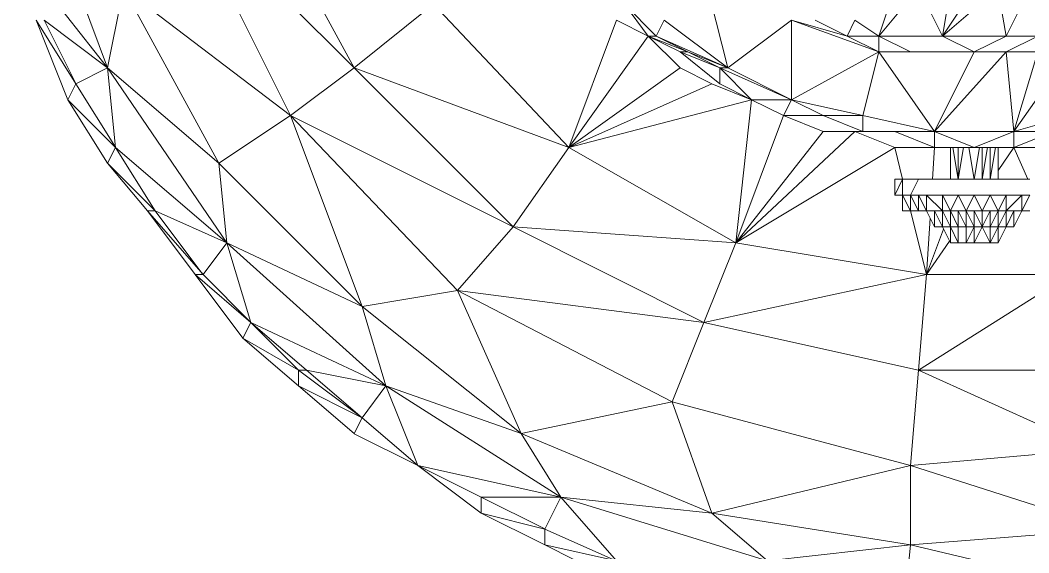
# Model space of a CAD drawing. Header units: millimetres. Extents: x 233224 to 234067, y -13631 to -11613.
# Drawn here: x 233496.36 to 233513.57, y -13600.64 to -13591.56 of the extents above; entities that cross this region are included whole.
import ezdxf

# ---------------------------------------------------------------- set-up
doc = ezdxf.new("R2010")
doc.units = ezdxf.units.MM
doc.header["$MEASUREMENT"] = 0
doc.layers.add('Int - Furniture', color=7, linetype='Continuous')
doc.layers.add('Int - Furniture _Pen_No__4', color=7, linetype='Continuous', lineweight=20, true_color=0x029e21)

# ---------------------------------------------------------------- blocks, each defined once
blk = doc.blocks.new('SAILOR AP1 D20-UZUNKOLLU')
at = {"layer": 'Int - Furniture _Pen_No__4', "linetype": 'Continuous'}
for p, q in [((12909.3, -923.84), (12914.72, -904.84)), ((12838.76, -941.47), (12841.46, -907.56)), ((12852.32, -941.47), (12841.46, -907.56)), ((12852.32, -941.47), (12855.03, -910.27)), ((12868.59, -940.12), (12855.03, -910.27)), ((12868.59, -940.12), (12868.59, -911.63)), ((12884.87, -914.34), (12868.59, -940.12)), ((12884.87, -938.76), (12884.87, -914.34)), ((12909.3, -923.84), (12922.86, -914.34)), ((12906.58, -923.84), (12906.58, -917.05)), ((12906.58, -923.84), (12909.3, -917.05)), ((12909.3, -923.84), (12909.3, -917.05)), ((12838.76, -941.47), (12833.32, -918.41)), ((12922.86, -919.77), (12909.3, -923.84)), ((12922.86, -919.77), (12922.86, -925.19)), ((12922.86, -925.19), (12925.58, -919.77)), ((12925.58, -919.77), (12925.58, -925.19)), ((12895.73, -922.48), (12893.02, -923.84)), ((12895.73, -922.48), (12895.73, -921.12)), ((12898.44, -921.12), (12895.73, -922.48)), ((12898.44, -922.48), (12895.73, -922.48)), ((12895.73, -925.19), (12895.73, -922.48)), ((12898.44, -922.48), (12895.73, -925.19)), ((12898.44, -922.48), (12898.44, -921.12)), ((12898.44, -923.84), (12898.44, -922.48)), ((12901.16, -921.12), (12901.16, -922.48)), ((12906.58, -923.84), (12901.16, -921.46)), ((12901.16, -923.84), (12901.16, -922.48)), ((12925.58, -925.19), (12933.71, -921.12)), ((12895.73, -923.84), (12893.02, -923.84)), ((12893.02, -925.19), (12893.02, -923.84)), ((12895.73, -923.84), (12893.02, -925.19)), ((12898.44, -925.19), (12898.44, -923.84)), ((12901.16, -925.19), (12901.16, -923.84)), ((12906.58, -923.84), (12902.64, -926.55)), ((12909.3, -923.84), (12906.58, -923.84)), ((12906.58, -923.84), (12906.58, -930.62)), ((12906.58, -930.62), (12909.3, -923.84)), ((12922.86, -925.19), (12909.3, -923.84)), ((12909.3, -937.4), (12909.3, -923.84)), ((12893.02, -925.19), (12890.3, -926.55)), ((12895.73, -925.19), (12893.02, -925.19)), ((12893.02, -926.55), (12893.02, -925.19)), ((12895.73, -925.19), (12893.02, -926.55)), ((12898.44, -925.19), (12895.73, -925.19)), ((12895.73, -926.55), (12895.73, -925.19)), ((12898.44, -925.19), (12895.73, -926.55)), ((12898.44, -926.55), (12898.44, -925.19)), ((12901.16, -926.55), (12901.16, -925.19)), ((12909.3, -937.4), (12922.86, -925.19)), ((12925.58, -925.19), (12922.86, -930.62)), ((12922.86, -930.62), (12922.86, -925.19)), ((12933.71, -926.55), (12925.58, -925.19)), ((12925.58, -936.05), (12925.58, -925.19)), ((12893.02, -926.55), (12890.3, -926.55)), ((12890.3, -926.55), (12890.3, -927.91)), ((12890.3, -927.91), (12893.02, -926.55)), ((12895.73, -926.55), (12893.02, -926.55)), ((12893.02, -927.91), (12893.02, -926.55)), ((12895.73, -926.55), (12893.02, -927.91)), ((12898.44, -927.91), (12895.73, -926.55)), ((12895.73, -929.26), (12895.73, -926.55)), ((12898.44, -927.91), (12898.44, -926.55)), ((12906.58, -926.55), (12901.16, -926.55)), ((12901.16, -927.91), (12901.16, -926.55)), ((12906.58, -927), (12901.16, -927.91)), ((12925.58, -936.05), (12933.71, -926.55)), ((12893.02, -927.91), (12890.3, -927.91)), ((12893.02, -929.26), (12890.3, -927.91)), ((12890.3, -930.62), (12890.3, -927.91)), ((12893.02, -929.26), (12890.3, -930.62)), ((12895.73, -927.91), (12893.02, -927.91)), ((12893.02, -929.26), (12893.02, -927.91)), ((12893.02, -929.26), (12895.73, -927.91)), ((12895.73, -929.26), (12893.02, -929.26)), ((12895.73, -930.62), (12893.02, -929.26)), ((12893.02, -929.26), (12893.02, -930.62)), ((12898.44, -927.91), (12895.73, -929.26)), ((12895.73, -929.26), (12895.73, -931.98)), ((12895.73, -929.26), (12898.44, -930.62)), ((12898.44, -929.26), (12898.44, -927.91)), ((12898.44, -930.62), (12898.44, -929.26)), ((12906.58, -927.91), (12901.16, -927.91)), ((12901.16, -927.91), (12901.16, -929.26)), ((12906.58, -928.36), (12901.16, -929.26)), ((12906.58, -929.26), (12901.16, -929.26)), ((12901.16, -929.26), (12901.16, -930.62)), ((12893.02, -930.62), (12890.3, -930.62)), ((12890.3, -931.98), (12893.02, -930.62)), ((12890.3, -931.98), (12890.3, -930.62)), ((12895.73, -931.98), (12893.02, -930.62)), ((12893.02, -931.98), (12893.02, -930.62)), ((12893.02, -930.62), (12895.73, -930.62)), ((12898.44, -930.62), (12895.73, -931.98)), ((12898.44, -931.98), (12898.44, -930.62)), ((12901.16, -930.62), (12906.58, -929.71)), ((12901.16, -930.62), (12901.16, -931.98)), ((12901.16, -930.62), (12906.58, -931.53)), ((12909.3, -937.4), (12906.58, -930.62)), ((12906.58, -930.62), (12906.58, -937.4)), ((12909.3, -937.4), (12922.86, -930.62)), ((12922.86, -936.05), (12922.86, -930.62)), ((12922.86, -930.62), (12925.58, -936.05)), ((12925.58, -936.05), (12933.71, -930.62)), ((12890.3, -931.98), (12890.3, -933.33)), ((12890.3, -931.98), (12893.02, -931.98)), ((12895.73, -931.98), (12893.02, -931.98)), ((12895.73, -933.33), (12893.02, -931.98)), ((12893.02, -931.98), (12893.02, -933.33)), ((12898.44, -933.33), (12895.73, -931.98)), ((12895.73, -934.69), (12895.73, -931.98)), ((12898.44, -933.33), (12898.44, -931.98)), ((12901.16, -931.98), (12901.16, -933.33)), ((12906.58, -932.43), (12901.16, -933.33)), ((12893.02, -933.33), (12890.3, -933.33)), ((12893.02, -934.69), (12890.3, -933.33)), ((12890.3, -934.69), (12890.3, -933.33)), ((12895.73, -933.33), (12893.02, -933.33)), ((12895.73, -934.69), (12893.02, -933.33)), ((12893.02, -934.69), (12893.02, -933.33)), ((12898.44, -933.33), (12895.73, -934.69)), ((12898.44, -934.69), (12898.44, -933.33)), ((12901.16, -934.69), (12901.16, -933.33)), ((12906.58, -933.33), (12901.16, -933.33)), ((12906.58, -934.24), (12901.16, -933.33)), ((12890.59, -934.83), (12884.87, -938.76)), ((12884.87, -938.76), (12892.63, -935.85)), ((12890.3, -934.69), (12893.02, -934.69)), ((12893.02, -936.05), (12890.3, -934.69)), ((12895.73, -934.69), (12893.02, -934.69)), ((12895.73, -936.05), (12893.02, -934.69)), ((12893.02, -936.05), (12893.02, -934.69)), ((12895.73, -936.05), (12893.02, -936.05)), ((12895.73, -937.4), (12893.02, -936.05)), ((12893.02, -937.4), (12893.02, -936.05)), ((12898.44, -936.05), (12895.73, -934.69)), ((12895.73, -936.05), (12895.73, -934.69)), ((12898.44, -936.05), (12895.73, -936.05)), ((12898.44, -938.76), (12895.73, -936.05)), ((12895.73, -938.76), (12895.73, -936.05)), ((12898.44, -936.05), (12898.44, -934.69)), ((12898.44, -937.4), (12898.44, -936.05)), ((12901.16, -936.05), (12901.16, -934.69)), ((12906.58, -934.69), (12901.16, -934.69)), ((12901.16, -937.4), (12901.16, -936.05)), ((12922.86, -936.05), (12922.86, -941.47)), ((12933.71, -934.69), (12925.58, -936.05)), ((12933.71, -940.12), (12925.58, -936.05)), ((12925.58, -946.87), (12925.58, -936.05)), ((12895.73, -937.4), (12893.02, -937.4)), ((12895.73, -938.76), (12893.02, -937.4)), ((12898.44, -938.76), (12898.44, -937.4)), ((12906.58, -937.4), (12901.16, -937.74)), ((12901.16, -938.76), (12901.16, -937.4)), ((12906.58, -937.4), (12906.58, -944.19)), ((12909.3, -937.4), (12906.58, -937.4)), ((12906.58, -937.4), (12909.3, -944.19)), ((12922.86, -946.9), (12909.3, -937.4)), ((12912, -949.61), (12909.3, -937.4)), ((12909.3, -944.19), (12909.3, -937.4)), ((12868.59, -940.12), (12884.87, -938.76)), ((12876.73, -976.74), (12884.87, -938.76)), ((12894.52, -938.15), (12884.87, -938.76)), ((12895.73, -941.47), (12884.87, -938.76)), ((12890.3, -971.32), (12884.87, -938.76)), ((12898.44, -938.76), (12895.73, -938.76)), ((12898.44, -940.12), (12895.73, -938.76)), ((12895.73, -940.12), (12895.73, -938.76)), ((12898.44, -940.12), (12898.44, -938.76)), ((12901.16, -938.76), (12901.16, -940.12)), ((12852.32, -941.47), (12868.59, -940.12)), ((12876.73, -976.74), (12868.59, -940.12)), ((12898.44, -940.12), (12895.73, -940.12)), ((12898.44, -941.47), (12895.73, -940.12)), ((12895.73, -941.47), (12895.73, -940.12)), ((12901.16, -940.12), (12898.44, -941.47)), ((12898.44, -941.47), (12898.44, -940.12)), ((12901.16, -940.12), (12901.16, -941.47)), ((12925.58, -946.9), (12933.71, -940.12)), ((12825.18, -942.83), (12838.76, -941.47)), ((12838.76, -941.47), (12836.04, -965.89)), ((12844.18, -975.39), (12838.76, -941.47)), ((12838.76, -941.47), (12852.32, -941.47)), ((12844.18, -975.39), (12852.32, -941.47)), ((12863.17, -982.17), (12852.32, -941.47)), ((12898.44, -941.47), (12895.73, -941.47)), ((12898.44, -942.83), (12895.73, -941.47)), ((12895.73, -942.83), (12895.73, -941.47)), ((12898.44, -942.83), (12895.73, -942.83)), ((12898.44, -942.83), (12898.44, -941.47)), ((12898.44, -942.83), (12901.16, -942.83)), ((12901.16, -942.83), (12898.44, -944.19)), ((12898.44, -944.19), (12898.44, -942.83)), ((12901.16, -941.47), (12901.16, -942.83)), ((12901.16, -942.83), (12901.16, -944.19)), ((12906.58, -944.19), (12901.16, -942.84)), ((12922.86, -941.47), (12925.58, -946.9)), ((12922.86, -941.47), (12922.86, -946.9)), ((12890.3, -971.32), (12906.58, -944.19)), ((12898.44, -944.19), (12901.16, -944.19)), ((12909.3, -950.97), (12906.58, -944.19)), ((12909.3, -949.61), (12909.3, -944.19)), ((12933.71, -944.19), (12925.58, -946.9)), ((12922.86, -946.9), (12912, -949.61)), ((12914.72, -961.82), (12922.86, -946.9)), ((12925.58, -946.9), (12922.86, -946.9)), ((12925.58, -952.32), (12922.86, -946.9)), ((12928.29, -961.82), (12922.86, -946.9)), ((12925.58, -946.9), (12925.58, -946.87)), ((12928.29, -950.97), (12925.58, -946.9)), ((12925.58, -952.32), (12925.58, -946.9)), ((12912, -949.61), (12909.3, -949.61)), ((12909.3, -949.61), (12909.3, -956.39)), ((12912, -956.39), (12909.3, -949.61)), ((12912, -949.61), (12912, -956.39)), ((12914.72, -961.82), (12912, -949.61)), ((12909.3, -950.97), (12890.3, -971.32)), ((12928.29, -950.97), (12925.58, -952.32)), ((12925.58, -952.32), (12928.28, -957.74)), ((12928.29, -961.82), (12925.58, -952.32)), ((12909.3, -956.39), (12890.3, -971.32)), ((12912, -963.18), (12909.3, -956.39)), ((12914.72, -961.82), (12912, -956.39)), ((12912, -963.18), (12912, -956.39)), ((12928.29, -957.75), (12928.28, -957.74)), ((12914.72, -961.82), (12912, -963.18)), ((12928.29, -961.82), (12914.72, -961.82)), ((12920.15, -972.67), (12914.72, -961.82)), ((12920.15, -974.03), (12914.72, -961.82)), ((12914.72, -968.6), (12914.72, -961.82)), ((12928.29, -961.82), (12920.15, -972.67)), ((12912, -963.18), (12890.3, -971.32)), ((12912, -963.18), (12914.72, -968.6)), ((12844.18, -975.39), (12836.04, -965.89)), ((12846.89, -1001.17), (12836.04, -965.89)), ((12914.72, -968.6), (12890.3, -971.32)), ((12906.58, -999.8), (12914.72, -968.6)), ((12914.72, -968.6), (12917.44, -975.39)), ((12920.15, -974.03), (12914.72, -968.6)), ((12917.44, -974.03), (12914.72, -968.6)), ((12890.3, -971.32), (12876.73, -976.74)), ((12906.58, -999.8), (12890.3, -971.32)), ((12893.02, -1009.31), (12890.3, -971.32)), ((12920.15, -974.03), (12917.44, -974.03)), ((12917.44, -974.03), (12922.86, -980.81)), ((12920.15, -972.67), (12920.15, -974.03)), ((12936.43, -976.74), (12920.15, -972.67)), ((12928.29, -983.53), (12920.15, -972.67)), ((12920.15, -972.67), (12922.86, -979.46)), ((12925.58, -984.88), (12920.15, -972.67)), ((12922.86, -979.46), (12920.15, -974.03)), ((12922.86, -980.81), (12920.15, -974.03)), ((12863.17, -982.17), (12844.18, -975.39)), ((12857.74, -1007.94), (12844.18, -975.39)), ((12844.18, -975.39), (12846.89, -1001.17)), ((12917.44, -975.39), (12906.58, -999.8)), ((12920.15, -980.81), (12917.44, -975.39)), ((12876.73, -976.74), (12863.17, -982.17)), ((12893.02, -1009.31), (12876.73, -976.74)), ((12882.17, -1018.8), (12876.73, -976.74)), ((12920.15, -980.81), (12906.58, -999.8)), ((12925.58, -986.24), (12920.15, -980.81)), ((12925.58, -984.88), (12922.86, -979.46)), ((12922.86, -979.46), (12922.86, -980.81)), ((12925.58, -986.24), (12922.86, -979.46)), ((12922.86, -980.81), (12925.58, -986.24)), ((12863.17, -982.17), (12857.74, -1007.94)), ((12882.17, -1018.8), (12863.17, -982.17)), ((12928.29, -983.53), (12925.58, -984.88)), ((12931, -990.31), (12925.58, -984.88)), ((12925.58, -984.88), (12925.58, -986.24)), ((12925.58, -986.24), (12906.58, -999.8)), ((12925.58, -986.24), (12928.29, -991.66)), ((12925.58, -986.24), (12931, -990.31)), ((12838.76, -1003.87), (12833.32, -993.02)), ((12846.89, -1001.17), (12836.04, -991.66)), ((12838.76, -1003.87), (12836.04, -991.66)), ((12841.46, -1003.87), (12836.05, -991.69)), ((12928.29, -991.66), (12906.58, -999.8)), ((12906.58, -999.8), (12893.02, -1009.31)), ((12931, -1022.87), (12906.58, -999.8)), ((12920.15, -1036.44), (12906.58, -999.8)), ((12846.89, -1001.17), (12841.46, -1003.87)), ((12857.74, -1007.94), (12846.89, -1001.17)), ((12865.89, -1031.01), (12846.89, -1001.17)), ((12846.89, -1001.17), (12846.89, -1014.73)), ((12852.32, -1025.58), (12846.89, -1001.17)), ((12841.46, -1003.87), (12838.76, -1003.87)), ((12844.18, -1014.73), (12838.76, -1003.87)), ((12841.48, -1003.9), (12841.46, -1003.87)), ((12844.18, -1014.73), (12841.46, -1003.87)), ((12846.89, -1014.73), (12841.48, -1003.9)), ((12882.17, -1018.8), (12857.74, -1007.94)), ((12879.45, -1035.07), (12857.74, -1007.94)), ((12857.74, -1007.94), (12865.89, -1031.01)), ((12893.02, -1009.31), (12882.17, -1018.8)), ((12920.15, -1036.44), (12893.02, -1009.31)), ((12912, -1047.28), (12893.02, -1009.31)), ((12846.89, -1014.73), (12844.18, -1014.73)), ((12852.32, -1025.58), (12844.18, -1014.73)), ((12846.9, -1014.76), (12846.89, -1014.73)), ((12852.32, -1025.58), (12846.9, -1014.76)), ((12882.17, -1018.8), (12879.45, -1035.07)), ((12912, -1047.28), (12882.17, -1018.8)), ((12931, -1022.87), (12920.15, -1036.44)), ((12865.89, -1031.01), (12852.32, -1025.58)), ((12852.34, -1025.6), (12852.32, -1025.58)), ((12857.73, -1036.41), (12852.32, -1025.58)), ((12860.46, -1035.07), (12852.34, -1025.6)), ((12865.89, -1031.01), (12860.46, -1035.07)), ((12879.45, -1035.07), (12865.89, -1031.01)), ((12890.3, -1058.14), (12865.89, -1031.01)), ((12865.89, -1031.01), (12868.59, -1044.58)), ((12876.73, -1054.07), (12865.89, -1031.01)), ((12860.46, -1035.07), (12857.74, -1036.44)), ((12868.59, -1044.58), (12860.46, -1035.07)), ((12868.57, -1045.9), (12860.46, -1035.07)), ((12865.89, -1045.93), (12860.46, -1035.07)), ((12912, -1047.28), (12879.45, -1035.07)), ((12903.87, -1059.5), (12879.45, -1035.07)), ((12879.45, -1035.07), (12890.3, -1058.14)), ((12857.74, -1036.44), (12857.73, -1036.41)), ((12865.89, -1045.93), (12857.74, -1036.44)), ((12920.15, -1036.44), (12912, -1047.28)), ((12952.71, -1054.07), (12920.15, -1036.44)), ((12949.99, -1066.28), (12920.15, -1036.44)), ((12868.59, -1044.58), (12868.59, -1045.93)), ((12868.61, -1044.6), (12868.59, -1044.58)), ((12876.73, -1054.07), (12868.61, -1044.6)), ((12868.59, -1045.93), (12865.89, -1045.93)), ((12874.03, -1055.43), (12865.89, -1045.93)), ((12868.59, -1045.93), (12868.57, -1045.9)), ((12876.73, -1054.07), (12868.59, -1045.93)), ((12874.03, -1055.43), (12868.59, -1045.93)), ((12912, -1047.28), (12903.87, -1059.5)), ((12949.99, -1066.28), (12912, -1047.28)), ((12933.71, -1075.78), (12912, -1047.28)), ((12876.73, -1054.07), (12874.03, -1055.43)), ((12890.3, -1058.14), (12876.73, -1054.07)), ((12876.76, -1054.09), (12876.73, -1054.07)), ((12884.87, -1063.57), (12876.73, -1054.07)), ((12884.87, -1062.21), (12876.76, -1054.09)), ((12884.87, -1063.57), (12874.03, -1055.43)), ((12890.3, -1058.14), (12884.87, -1062.21)), ((12903.87, -1059.5), (12890.3, -1058.14)), ((12920.15, -1078.49), (12890.3, -1058.14)), ((12890.3, -1058.14), (12895.73, -1070.35)), ((12906.58, -1077.13), (12890.3, -1058.14)), ((12933.71, -1075.78), (12903.87, -1059.5)), ((12903.87, -1059.5), (12920.15, -1078.49)), ((12884.9, -1062.23), (12884.87, -1062.21)), ((12884.87, -1062.21), (12884.87, -1063.57)), ((12895.73, -1071.71), (12884.87, -1062.21)), ((12895.73, -1071.71), (12884.87, -1063.57)), ((12895.73, -1070.35), (12884.9, -1062.23)), ((12906.58, -1077.13), (12895.73, -1070.35)), ((12895.73, -1070.35), (12895.73, -1071.71)), ((12903.87, -1078.49), (12895.73, -1070.35)), ((12903.87, -1078.49), (12895.73, -1071.71)), ((12906.58, -1077.13), (12903.87, -1078.49)), ((12920.15, -1078.49), (12906.58, -1077.13)), ((12906.61, -1077.14), (12906.58, -1077.13)), ((12914.72, -1085.27), (12906.58, -1077.13)), ((12917.44, -1083.92), (12906.61, -1077.14)), ((12933.71, -1075.78), (12920.15, -1078.49)), ((12914.72, -1085.27), (12903.87, -1078.49)), ((12920.15, -1078.49), (12917.44, -1083.92)), ((12952.71, -1090.7), (12920.15, -1078.49)), ((12920.15, -1078.49), (12928.29, -1089.34)), ((12939.14, -1093.41), (12920.15, -1078.49)), ((12917.44, -1083.92), (12914.72, -1085.27)), ((12917.46, -1083.93), (12917.44, -1083.92)), ((12928.29, -1090.7), (12917.44, -1083.92)), ((12928.29, -1089.34), (12917.46, -1083.93)), ((12928.29, -1090.7), (12914.72, -1085.27))]:
    blk.add_line(p, q, dxfattribs=at)

msp = doc.modelspace()

# ---------------------------------------------------------------- block references
at = {"layer": 'Int - Furniture', "color": 104, "linetype": 'Continuous', "lineweight": 20, "true_color": 0x029e21, "xscale": -0.1, "yscale": 0.1, "zscale": 100, "rotation": 269.9996263552803}
msp.add_blockref('SAILOR AP1 D20-UZUNKOLLU', (233605.688, -14884.385), dxfattribs=at)

doc.saveas('drawing.dxf')
